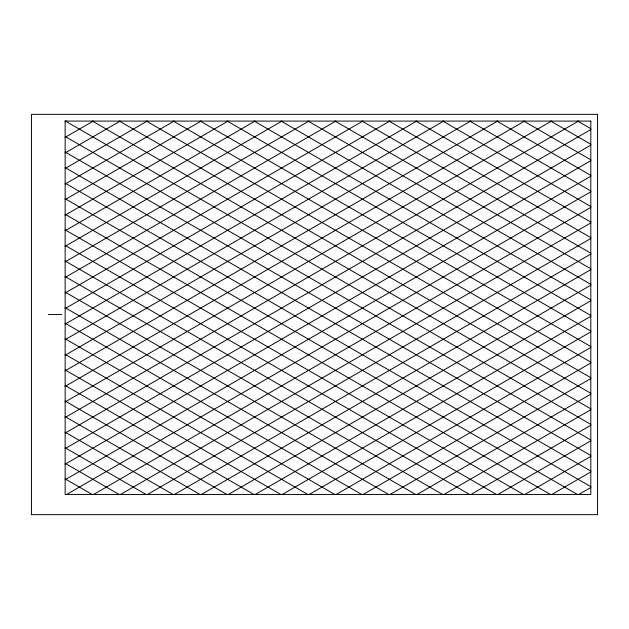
<?xml version="1.0" encoding="UTF-8"?>
<svg xmlns="http://www.w3.org/2000/svg" width="629" height="629" viewBox="0 0 629 629"><rect width="100%" height="100%" fill="white"/><g stroke="black" fill="none" stroke-linecap="round" stroke-linejoin="round"><path stroke-width="0.94" d="M65.149 121.774L66.344 121.082M65.149 137.342L93.304 121.082M65.149 152.902L120.257 121.082M65.149 168.462L147.217 121.082M65.149 184.03L174.17 121.082M65.149 199.59L201.131 121.082M65.149 215.157L228.091 121.082M65.149 230.717L255.044 121.082M65.149 246.285L282.004 121.082M65.149 261.845L308.957 121.082M65.149 277.413L335.917 121.082M65.149 292.972L362.87 121.082M65.149 308.54L389.831 121.082M65.149 324.1L416.791 121.082M65.149 339.668L443.744 121.082M65.149 355.228L470.704 121.082M65.149 370.796L497.657 121.082M65.149 386.355L524.617 121.082M65.149 401.923L551.57 121.082M65.149 417.483L578.531 121.082M65.149 433.051L590.812 129.558M65.149 448.611L590.812 145.118M65.149 464.178L590.812 160.686M65.149 479.738L590.812 176.246M66.643 494.441L590.812 191.814M93.603 494.441L590.812 207.373M120.556 494.441L590.812 222.941M147.516 494.441L590.812 238.501M174.477 494.441L590.812 254.069M201.429 494.441L590.812 269.629M228.39 494.441L590.812 285.196M255.343 494.441L590.812 300.756M282.303 494.441L590.812 316.324M309.256 494.441L590.812 331.884M336.216 494.441L590.812 347.452M363.177 494.441L590.812 363.012M390.129 494.441L590.812 378.579M417.09 494.441L590.812 394.139M444.043 494.441L590.812 409.707M471.003 494.441L590.812 425.267M497.956 494.441L590.812 440.835M524.916 494.441L590.812 456.395M551.877 494.441L590.812 471.954M578.829 494.441L590.812 487.522M48.299 314.5L61.776 314.5M577.634 121.082L590.812 128.693M550.674 121.082L590.812 144.253M523.713 121.082L590.812 159.821M496.761 121.082L590.812 175.381M469.8 121.082L590.812 190.949M442.847 121.082L590.812 206.509M415.887 121.082L590.812 222.076M388.934 121.082L590.812 237.636M361.974 121.082L590.812 253.204M335.013 121.082L590.812 268.764M308.061 121.082L590.812 284.332M281.1 121.082L590.812 299.891M254.147 121.082L590.812 315.459M227.187 121.082L590.812 331.019M200.234 121.082L590.812 346.587M173.274 121.082L590.812 362.147M146.313 121.082L590.812 377.714M119.361 121.082L590.812 393.274M92.4 121.082L590.812 408.842M65.149 120.91L590.812 424.402M65.149 136.477L590.812 439.97M65.149 152.037L590.812 455.53M65.149 167.597L590.812 471.09M65.149 183.165L590.812 486.657M65.149 198.725L577.336 494.441M65.149 214.292L550.375 494.441M65.149 229.852L523.414 494.441M65.149 245.42L496.462 494.441M65.149 260.98L469.501 494.441M65.149 276.548L442.549 494.441M65.149 292.108L415.588 494.441M65.149 307.675L388.636 494.441M65.149 323.235L361.675 494.441M65.149 338.803L334.714 494.441M65.149 354.363L307.762 494.441M65.149 369.931L280.801 494.441M65.149 385.491L253.849 494.441M65.149 401.058L226.888 494.441M65.149 416.618L199.936 494.441M65.149 432.186L172.975 494.441M65.149 447.746L146.014 494.441M65.149 463.314L119.062 494.441M65.149 478.873L92.101 494.441M597.55 114.344L31.45 114.344L31.45 514.656L597.55 514.656L597.55 114.344M590.812 121.082L65.149 121.082L65.149 494.441L590.812 494.441L590.812 121.082"/></g></svg>
